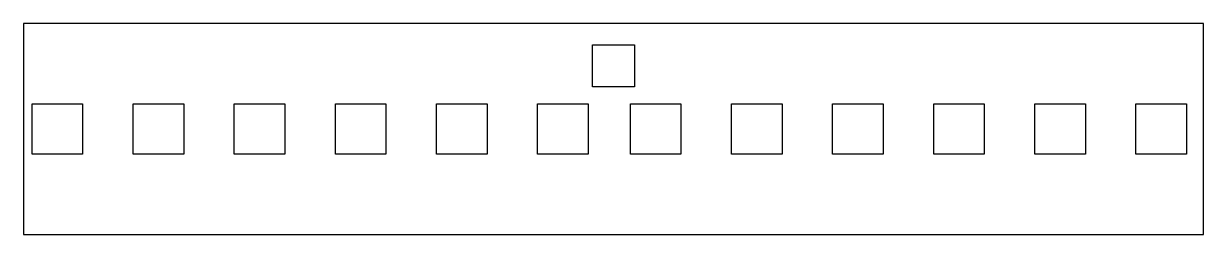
# Model space of a CAD drawing. Header units: millimetres. Extents: x -280 to 280, y -50 to 50.
import ezdxf

# ---------------------------------------------------------------- set-up
doc = ezdxf.new("R2010")
doc.units = ezdxf.units.MM
doc.layers.get('0').update_dxf_attribs({"linetype": 'CONTINUOUS'})

msp = doc.modelspace()

# ---------------------------------------------------------------- linework, layer by layer
for points in [[(-280, 50), (-280, -50), (280, -50), (280, 50)], [(-10, 40), (10, 40), (10, 20), (-10, 20)], [(-252, 12), (-252, -12), (-276, -12), (-276, 12)], [(-204, 12), (-204, -12), (-228, -12), (-228, 12)], [(-156, 12), (-156, -12), (-180, -12), (-180, 12)], [(-108, 12), (-108, -12), (-132, -12), (-132, 12)], [(-84, -12), (-84, 12), (-60, 12), (-60, -12)], [(-12, -12), (-36, -12), (-36, 12), (-12, 12)], [(32, -12), (8, -12), (8, 12), (32, 12)], [(56, -12), (56, 12), (80, 12), (80, -12)], [(128, 12), (128, -12), (104, -12), (104, 12)], [(176, 12), (176, -12), (152, -12), (152, 12)], [(224, 12), (224, -12), (200, -12), (200, 12)], [(272, 12), (272, -12), (248, -12), (248, 12)]]:
    msp.add_lwpolyline(points, close=True)

doc.saveas('drawing.dxf')
